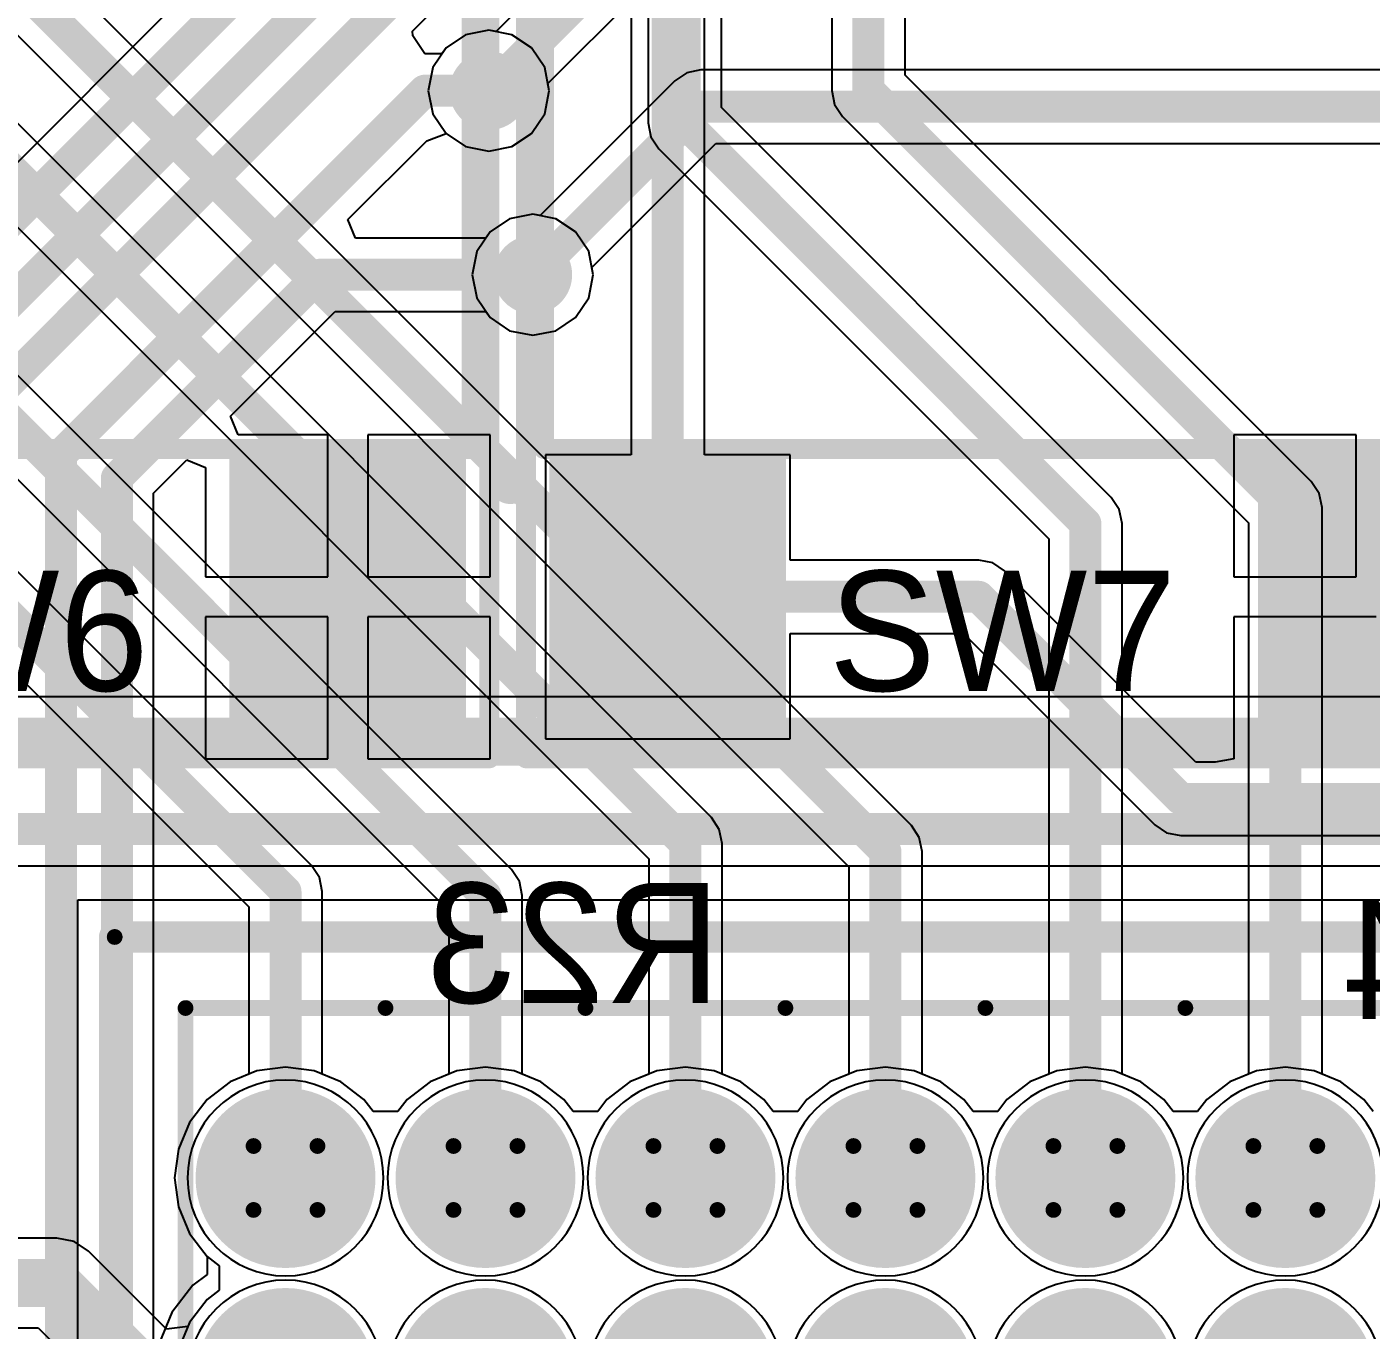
# Model space of a CAD drawing. Header units: millimetres. Extents: x 3.6 to 6.79, y 1.07 to 2.73.
# Drawn here: x 5.0595 to 5.3956, y 2.1702 to 2.4959 of the extents above; entities that cross this region are included whole.
import ezdxf

# ---------------------------------------------------------------- set-up
doc = ezdxf.new("R2010")
doc.units = ezdxf.units.MM
doc.header["$MEASUREMENT"] = 0
for name, color, linetype in [('BottomLayer', 5, 'Continuous'), ('BottomOverlay', 54, 'Continuous'), ('BottomSolder', 6, 'Continuous'), ('Mechanical13', 56, 'Continuous'), ('Mechanical15', 56, 'Continuous'), ('MidLayer1', 16, 'Continuous'), ('MidLayer2', 76, 'Continuous'), ('MultiLayer', 9, 'Continuous'), ('PadHoleLayer', 156, 'Continuous'), ('TopLayer', 1, 'Continuous'), ('TopOverlay', 2, 'Continuous'), ('TopPaste', 8, 'Continuous'), ('TopSolder', 216, 'Continuous'), ('ViaHoleLayer', 16, 'Continuous')]:
    doc.layers.add(name, color=color, linetype=linetype)

# ---------------------------------------------------------------- blocks, each defined once
blk = doc.blocks.new('SW2_SMD_27')
at = {"layer": 'Mechanical15', "const_width": 0.005}
for points in [[(-0.19685, 0.12402), (-0.19685, -0.12402)], [(-0.19685, 0.12402), (0.19685, 0.12402)]]:
    blk.add_lwpolyline(points, dxfattribs=at)
at = {"layer": 'Mechanical15', "const_width": 0.0025}
blk.add_lwpolyline([(-0.1981, 0.12402, 1), (-0.1956, 0.12402, 1)], format="xyb", close=True, dxfattribs=at)
blk.add_lwpolyline([(-0.1981, 0.12402, 1), (-0.1956, 0.12402, 1)], format="xyb", close=True, dxfattribs=at)
at = {"layer": 'TopLayer'}
for points in [[(-0.18701, 0.06299), (-0.12598, 0.06299), (-0.18701, 0.11417), (-0.12598, 0.11417)], [(-0.18701, -0.11417), (-0.12598, -0.11417), (-0.18701, -0.06299), (-0.12598, -0.06299)]]:
    blk.add_solid(points, dxfattribs=at)
at = {"layer": 'TopOverlay'}
for points, const_width in [([(-0.12653, 0.12795, 1), (-0.12937, 0.12795, 1)], 0.00787), ([(-0.13134, 0.12795, 1), (-0.1274, 0.12795, 1)], 0.00394), ([(-0.1285, 0.12795, 1), (-0.12456, 0.12795, 1)], 0.00394), ([(-0.1208, 0.11955, 1), (-0.1183, 0.11955, 1)], 0.0025), ([(-0.1208, 0.11955, 1), (-0.1183, 0.11955, 1)], 0.0025)]:
    blk.add_lwpolyline(points, format="xyb", close=True, dxfattribs=dict(at, const_width=const_width))
at = {"layer": 'TopOverlay', "const_width": 0.005}
for points in [[(-0.11955, 0.11955), (0.11955, 0.11955)], [(-0.11955, 0.11955), (-0.11955, -0.11955)]]:
    blk.add_lwpolyline(points, dxfattribs=at)
at = {"layer": 'TopPaste'}
for points in [[(-0.18701, 0.06299), (-0.12598, 0.06299), (-0.18701, 0.11417), (-0.12598, 0.11417)], [(-0.18701, -0.11417), (-0.12598, -0.11417), (-0.18701, -0.06299), (-0.12598, -0.06299)]]:
    blk.add_solid(points, dxfattribs=at)
at = {"layer": 'TopSolder'}
for points in [[(-0.19101, 0.05899), (-0.12198, 0.05899), (-0.19101, 0.11817), (-0.12198, 0.11817)], [(-0.19101, -0.11817), (-0.12198, -0.11817), (-0.19101, -0.05899), (-0.12198, -0.05899)]]:
    blk.add_solid(points, dxfattribs=at)
blk = doc.blocks.new('SW2_SMD_28')
at = {"layer": 'Mechanical15', "const_width": 0.005}
for points in [[(-0.19685, 0.12402), (-0.19685, -0.12402)], [(-0.19685, -0.12402), (0.19685, -0.12402)]]:
    blk.add_lwpolyline(points, dxfattribs=at)
at = {"layer": 'Mechanical15', "const_width": 0.0025}
blk.add_lwpolyline([(-0.1981, -0.12402, 1), (-0.1956, -0.12402, 1)], format="xyb", close=True, dxfattribs=at)
blk.add_lwpolyline([(-0.1981, -0.12402, 1), (-0.1956, -0.12402, 1)], format="xyb", close=True, dxfattribs=at)
at = {"layer": 'TopLayer'}
blk.add_solid([(-0.18701, -0.11417), (-0.12598, -0.11417), (-0.18701, -0.06299), (-0.12598, -0.06299)], dxfattribs=at)
at = {"layer": 'TopOverlay', "const_width": 0.005}
for points in [[(-0.11955, 0.11955), (-0.11955, -0.11955)], [(-0.11955, -0.11955), (0.11955, -0.11955)]]:
    blk.add_lwpolyline(points, dxfattribs=at)
at = {"layer": 'TopOverlay', "const_width": 0.0025}
blk.add_lwpolyline([(-0.1208, -0.11955, 1), (-0.1183, -0.11955, 1)], format="xyb", close=True, dxfattribs=at)
blk.add_lwpolyline([(-0.1208, -0.11955, 1), (-0.1183, -0.11955, 1)], format="xyb", close=True, dxfattribs=at)
at = {"layer": 'TopPaste'}
blk.add_solid([(-0.18701, -0.11417), (-0.12598, -0.11417), (-0.18701, -0.06299), (-0.12598, -0.06299)], dxfattribs=at)
at = {"layer": 'TopSolder'}
blk.add_solid([(-0.19101, -0.11817), (-0.12198, -0.11817), (-0.19101, -0.05899), (-0.12198, -0.05899)], dxfattribs=at)
blk = doc.blocks.new('SAMTEC_FTS_108_04_X_D_159')
at = {"layer": 'BottomLayer', "const_width": 0.0225}
for points in [[(-0.18625, 0.025, 1), (-0.16375, 0.025, 1)], [(-0.13625, 0.025, 1), (-0.11375, 0.025, 1)], [(-0.08625, 0.025, 1), (-0.06375, 0.025, 1)], [(-0.03625, 0.025, 1), (-0.01375, 0.025, 1)], [(0.01375, 0.025, 1), (0.03625, 0.025, 1)], [(0.06375, 0.025, 1), (0.08625, 0.025, 1)], [(-0.18625, -0.025, 1), (-0.16375, -0.025, 1)], [(-0.13625, -0.025, 1), (-0.11375, -0.025, 1)], [(-0.08625, -0.025, 1), (-0.06375, -0.025, 1)], [(-0.03625, -0.025, 1), (-0.01375, -0.025, 1)], [(0.01375, -0.025, 1), (0.03625, -0.025, 1)], [(0.06375, -0.025, 1), (0.08625, -0.025, 1)]]:
    blk.add_lwpolyline(points, format="xyb", close=True, dxfattribs=at)
at = {"layer": 'BottomSolder'}
for points in [[(-0.15051, 0.025, 1), (-0.19949, 0.025, 1)], [(-0.10051, 0.025, 1), (-0.14949, 0.025, 1)], [(-0.05051, 0.025, 1), (-0.09949, 0.025, 1)], [(-0.00051, 0.025, 1), (-0.04949, 0.025, 1)], [(0.04949, 0.025, 1), (0.00051, 0.025, 1)], [(0.09949, 0.025, 1), (0.05051, 0.025, 1)], [(-0.19949, 0.025, 1), (-0.19949, 0.025, 1)], [(-0.15051, 0.025, 1), (-0.15051, 0.025, 1)], [(-0.14949, 0.025, 1), (-0.14949, 0.025, 1)], [(-0.10051, 0.025, 1), (-0.10051, 0.025, 1)], [(-0.09949, 0.025, 1), (-0.09949, 0.025, 1)], [(-0.05051, 0.025, 1), (-0.05051, 0.025, 1)], [(-0.04949, 0.025, 1), (-0.04949, 0.025, 1)], [(-0.00051, 0.025, 1), (-0.00051, 0.025, 1)], [(0.00051, 0.025, 1), (0.00051, 0.025, 1)], [(0.04949, 0.025, 1), (0.04949, 0.025, 1)], [(0.05051, 0.025, 1), (0.05051, 0.025, 1)], [(-0.15051, -0.025, 1), (-0.19949, -0.025, 1)], [(-0.10051, -0.025, 1), (-0.14949, -0.025, 1)], [(-0.05051, -0.025, 1), (-0.09949, -0.025, 1)], [(-0.00051, -0.025, 1), (-0.04949, -0.025, 1)], [(0.04949, -0.025, 1), (0.00051, -0.025, 1)], [(0.09949, -0.025, 1), (0.05051, -0.025, 1)]]:
    blk.add_lwpolyline(points, format="xyb", close=True, dxfattribs=at)
at = {"layer": 'BottomSolder', "const_width": 0.0225}
for points in [[(-0.18625, 0.025, 1), (-0.16375, 0.025, 1)], [(-0.13625, 0.025, 1), (-0.11375, 0.025, 1)], [(-0.08625, 0.025, 1), (-0.06375, 0.025, 1)], [(-0.03625, 0.025, 1), (-0.01375, 0.025, 1)], [(0.01375, 0.025, 1), (0.03625, 0.025, 1)], [(0.06375, 0.025, 1), (0.08625, 0.025, 1)], [(-0.18625, -0.025, 1), (-0.16375, -0.025, 1)], [(-0.13625, -0.025, 1), (-0.11375, -0.025, 1)], [(-0.08625, -0.025, 1), (-0.06375, -0.025, 1)], [(-0.03625, -0.025, 1), (-0.01375, -0.025, 1)], [(0.01375, -0.025, 1), (0.03625, -0.025, 1)], [(0.06375, -0.025, 1), (0.08625, -0.025, 1)]]:
    blk.add_lwpolyline(points, format="xyb", close=True, dxfattribs=at)
at = {"layer": 'Mechanical13', "const_width": 0.00394}
for points in [[(-0.21772, -0.08524), (-0.21772, 0.08524)], [(-0.21772, 0.08524), (0.21772, 0.08524)], [(-0.2, -0.06748), (-0.2, 0.06748)], [(-0.2, 0.06748), (-0.15, 0.06748)], [(-0.15, 0.06748), (-0.1, 0.06748)], [(-0.1, 0.06748), (-0.05, 0.06748)], [(-0.05, 0.06748), (0, 0.06748)], [(0, 0.06748), (0.05, 0.06748)], [(0.05, 0.06748), (0.1, 0.06748)], [(-0.18299, 0.03299), (-0.16701, 0.03299)], [(-0.18299, 0.01701), (-0.18299, 0.03299)], [(-0.16701, 0.01701), (-0.16701, 0.03299)], [(-0.13299, 0.01701), (-0.13299, 0.03299)], [(-0.13299, 0.03299), (-0.11701, 0.03299)], [(-0.11701, 0.01701), (-0.11701, 0.03299)], [(-0.08299, 0.01701), (-0.08299, 0.03299)], [(-0.08299, 0.03299), (-0.06701, 0.03299)], [(-0.06701, 0.01701), (-0.06701, 0.03299)], [(-0.03299, 0.01701), (-0.03299, 0.03299)], [(-0.03299, 0.03299), (-0.01701, 0.03299)], [(-0.01701, 0.01701), (-0.01701, 0.03299)], [(0.01701, 0.01701), (0.01701, 0.03299)], [(0.01701, 0.03299), (0.03299, 0.03299)], [(0.03299, 0.01701), (0.03299, 0.03299)], [(0.06701, 0.01701), (0.06701, 0.03299)], [(0.06701, 0.03299), (0.08299, 0.03299)], [(0.08299, 0.01701), (0.08299, 0.03299)], [(-0.18299, 0.01701), (-0.16701, 0.01701)], [(-0.13299, 0.01701), (-0.11701, 0.01701)], [(-0.08299, 0.01701), (-0.06701, 0.01701)], [(-0.03299, 0.01701), (-0.01701, 0.01701)], [(0.01701, 0.01701), (0.03299, 0.01701)], [(0.06701, 0.01701), (0.08299, 0.01701)]]:
    blk.add_lwpolyline(points, dxfattribs=at)
at = {"layer": 'Mechanical13', "const_width": 0.00197}
for points in [[(-0.2187, 0.08524, 1), (-0.21673, 0.08524, 1)], [(-0.2187, 0.08524, 1), (-0.21673, 0.08524, 1)], [(-0.20098, 0.06748, 1), (-0.19902, 0.06748, 1)], [(-0.20098, 0.06748, 1), (-0.19902, 0.06748, 1)], [(-0.15098, 0.06748, 1), (-0.14902, 0.06748, 1)], [(-0.15098, 0.06748, 1), (-0.14902, 0.06748, 1)], [(-0.10098, 0.06748, 1), (-0.09902, 0.06748, 1)], [(-0.10098, 0.06748, 1), (-0.09902, 0.06748, 1)], [(-0.05098, 0.06748, 1), (-0.04902, 0.06748, 1)], [(-0.05098, 0.06748, 1), (-0.04902, 0.06748, 1)], [(-0.00098, 0.06748, 1), (0.00098, 0.06748, 1)], [(-0.00098, 0.06748, 1), (0.00098, 0.06748, 1)], [(0.04902, 0.06748, 1), (0.05098, 0.06748, 1)], [(0.04902, 0.06748, 1), (0.05098, 0.06748, 1)], [(-0.18398, 0.03299, 1), (-0.18201, 0.03299, 1)], [(-0.18398, 0.03299, 1), (-0.18201, 0.03299, 1)], [(-0.16799, 0.03299, 1), (-0.16602, 0.03299, 1)], [(-0.16799, 0.03299, 1), (-0.16602, 0.03299, 1)], [(-0.13398, 0.03299, 1), (-0.13201, 0.03299, 1)], [(-0.13398, 0.03299, 1), (-0.13201, 0.03299, 1)], [(-0.11799, 0.03299, 1), (-0.11602, 0.03299, 1)], [(-0.11799, 0.03299, 1), (-0.11602, 0.03299, 1)], [(-0.08398, 0.03299, 1), (-0.08201, 0.03299, 1)], [(-0.08398, 0.03299, 1), (-0.08201, 0.03299, 1)], [(-0.06799, 0.03299, 1), (-0.06602, 0.03299, 1)], [(-0.06799, 0.03299, 1), (-0.06602, 0.03299, 1)], [(-0.03398, 0.03299, 1), (-0.03201, 0.03299, 1)], [(-0.03398, 0.03299, 1), (-0.03201, 0.03299, 1)], [(-0.01799, 0.03299, 1), (-0.01602, 0.03299, 1)], [(-0.01799, 0.03299, 1), (-0.01602, 0.03299, 1)], [(0.01602, 0.03299, 1), (0.01799, 0.03299, 1)], [(0.01602, 0.03299, 1), (0.01799, 0.03299, 1)], [(0.03201, 0.03299, 1), (0.03398, 0.03299, 1)], [(0.03201, 0.03299, 1), (0.03398, 0.03299, 1)], [(0.06602, 0.03299, 1), (0.06799, 0.03299, 1)], [(0.06602, 0.03299, 1), (0.06799, 0.03299, 1)], [(0.08201, 0.03299, 1), (0.08398, 0.03299, 1)], [(0.08201, 0.03299, 1), (0.08398, 0.03299, 1)], [(-0.18398, 0.01701, 1), (-0.18201, 0.01701, 1)], [(-0.18398, 0.01701, 1), (-0.18201, 0.01701, 1)], [(-0.16799, 0.01701, 1), (-0.16602, 0.01701, 1)], [(-0.16799, 0.01701, 1), (-0.16602, 0.01701, 1)], [(-0.13398, 0.01701, 1), (-0.13201, 0.01701, 1)], [(-0.13398, 0.01701, 1), (-0.13201, 0.01701, 1)], [(-0.11799, 0.01701, 1), (-0.11602, 0.01701, 1)], [(-0.11799, 0.01701, 1), (-0.11602, 0.01701, 1)], [(-0.08398, 0.01701, 1), (-0.08201, 0.01701, 1)], [(-0.08398, 0.01701, 1), (-0.08201, 0.01701, 1)], [(-0.06799, 0.01701, 1), (-0.06602, 0.01701, 1)], [(-0.06799, 0.01701, 1), (-0.06602, 0.01701, 1)], [(-0.03398, 0.01701, 1), (-0.03201, 0.01701, 1)], [(-0.03398, 0.01701, 1), (-0.03201, 0.01701, 1)], [(-0.01799, 0.01701, 1), (-0.01602, 0.01701, 1)], [(-0.01799, 0.01701, 1), (-0.01602, 0.01701, 1)], [(0.01602, 0.01701, 1), (0.01799, 0.01701, 1)], [(0.01602, 0.01701, 1), (0.01799, 0.01701, 1)], [(0.03201, 0.01701, 1), (0.03398, 0.01701, 1)], [(0.03201, 0.01701, 1), (0.03398, 0.01701, 1)], [(0.06602, 0.01701, 1), (0.06799, 0.01701, 1)], [(0.06602, 0.01701, 1), (0.06799, 0.01701, 1)], [(0.08201, 0.01701, 1), (0.08398, 0.01701, 1)], [(0.08201, 0.01701, 1), (0.08398, 0.01701, 1)]]:
    blk.add_lwpolyline(points, format="xyb", close=True, dxfattribs=at)
at = {"layer": 'Mechanical15'}
for p, q in [((-0.22697, -0.09449), (-0.22697, 0.09449)), ((-0.22697, 0.09449), (0.22697, 0.09449))]:
    blk.add_line(p, q, dxfattribs=at)
at = {"layer": 'MidLayer1', "const_width": 0.0225}
for points in [[(-0.18625, 0.025, 1), (-0.16375, 0.025, 1)], [(-0.13625, 0.025, 1), (-0.11375, 0.025, 1)], [(-0.08625, 0.025, 1), (-0.06375, 0.025, 1)], [(-0.03625, 0.025, 1), (-0.01375, 0.025, 1)], [(0.01375, 0.025, 1), (0.03625, 0.025, 1)], [(0.06375, 0.025, 1), (0.08625, 0.025, 1)], [(-0.18625, -0.025, 1), (-0.16375, -0.025, 1)], [(-0.13625, -0.025, 1), (-0.11375, -0.025, 1)], [(-0.08625, -0.025, 1), (-0.06375, -0.025, 1)], [(-0.03625, -0.025, 1), (-0.01375, -0.025, 1)], [(0.01375, -0.025, 1), (0.03625, -0.025, 1)], [(0.06375, -0.025, 1), (0.08625, -0.025, 1)]]:
    blk.add_lwpolyline(points, format="xyb", close=True, dxfattribs=at)
at = {"layer": 'MidLayer2', "const_width": 0.0225}
for points in [[(-0.18625, 0.025, 1), (-0.16375, 0.025, 1)], [(-0.13625, 0.025, 1), (-0.11375, 0.025, 1)], [(-0.08625, 0.025, 1), (-0.06375, 0.025, 1)], [(-0.03625, 0.025, 1), (-0.01375, 0.025, 1)], [(0.01375, 0.025, 1), (0.03625, 0.025, 1)], [(0.06375, 0.025, 1), (0.08625, 0.025, 1)], [(-0.18625, -0.025, 1), (-0.16375, -0.025, 1)], [(-0.13625, -0.025, 1), (-0.11375, -0.025, 1)], [(-0.08625, -0.025, 1), (-0.06375, -0.025, 1)], [(-0.03625, -0.025, 1), (-0.01375, -0.025, 1)], [(0.01375, -0.025, 1), (0.03625, -0.025, 1)], [(0.06375, -0.025, 1), (0.08625, -0.025, 1)]]:
    blk.add_lwpolyline(points, format="xyb", close=True, dxfattribs=at)
at = {"layer": 'MultiLayer', "const_width": 0.0225}
for points in [[(-0.18625, 0.025, 1), (-0.16375, 0.025, 1)], [(-0.13625, 0.025, 1), (-0.11375, 0.025, 1)], [(-0.08625, 0.025, 1), (-0.06375, 0.025, 1)], [(-0.03625, 0.025, 1), (-0.01375, 0.025, 1)], [(0.01375, 0.025, 1), (0.03625, 0.025, 1)], [(0.06375, 0.025, 1), (0.08625, 0.025, 1)], [(-0.18625, -0.025, 1), (-0.16375, -0.025, 1)], [(-0.13625, -0.025, 1), (-0.11375, -0.025, 1)], [(-0.08625, -0.025, 1), (-0.06375, -0.025, 1)], [(-0.03625, -0.025, 1), (-0.01375, -0.025, 1)], [(0.01375, -0.025, 1), (0.03625, -0.025, 1)], [(0.06375, -0.025, 1), (0.08625, -0.025, 1)]]:
    blk.add_lwpolyline(points, format="xyb", close=True, dxfattribs=at)
at = {"layer": 'PadHoleLayer', "const_width": 0.01398}
for points in [[(-0.18199, 0.025, 1), (-0.16801, 0.025, 1)], [(-0.13199, 0.025, 1), (-0.11801, 0.025, 1)], [(-0.08199, 0.025, 1), (-0.06801, 0.025, 1)], [(-0.03199, 0.025, 1), (-0.01801, 0.025, 1)], [(0.01801, 0.025, 1), (0.03199, 0.025, 1)], [(0.06801, 0.025, 1), (0.08199, 0.025, 1)], [(-0.18199, -0.025, 1), (-0.16801, -0.025, 1)], [(-0.13199, -0.025, 1), (-0.11801, -0.025, 1)], [(-0.08199, -0.025, 1), (-0.06801, -0.025, 1)], [(-0.03199, -0.025, 1), (-0.01801, -0.025, 1)], [(0.01801, -0.025, 1), (0.03199, -0.025, 1)], [(0.06801, -0.025, 1), (0.08199, -0.025, 1)]]:
    blk.add_lwpolyline(points, format="xyb", close=True, dxfattribs=at)
at = {"layer": 'TopLayer', "const_width": 0.0225}
for points in [[(-0.18625, 0.025, 1), (-0.16375, 0.025, 1)], [(-0.13625, 0.025, 1), (-0.11375, 0.025, 1)], [(-0.08625, 0.025, 1), (-0.06375, 0.025, 1)], [(-0.03625, 0.025, 1), (-0.01375, 0.025, 1)], [(0.01375, 0.025, 1), (0.03625, 0.025, 1)], [(0.06375, 0.025, 1), (0.08625, 0.025, 1)], [(-0.18625, -0.025, 1), (-0.16375, -0.025, 1)], [(-0.13625, -0.025, 1), (-0.11375, -0.025, 1)], [(-0.08625, -0.025, 1), (-0.06375, -0.025, 1)], [(-0.03625, -0.025, 1), (-0.01375, -0.025, 1)], [(0.01375, -0.025, 1), (0.03625, -0.025, 1)], [(0.06375, -0.025, 1), (0.08625, -0.025, 1)]]:
    blk.add_lwpolyline(points, format="xyb", close=True, dxfattribs=at)
at = {"layer": 'TopOverlay', "const_width": 0.00787}
for points in [[(-0.21772, -0.08524), (-0.21772, 0.08524)], [(-0.21772, 0.08524), (0.21772, 0.08524)]]:
    blk.add_lwpolyline(points, dxfattribs=at)
at = {"layer": 'TopOverlay', "const_width": 0.00394}
blk.add_lwpolyline([(-0.21968, 0.08524, 1), (-0.21575, 0.08524, 1)], format="xyb", close=True, dxfattribs=at)
blk.add_lwpolyline([(-0.21968, 0.08524, 1), (-0.21575, 0.08524, 1)], format="xyb", close=True, dxfattribs=at)
at = {"layer": 'TopSolder'}
for points in [[(-0.15051, 0.025, 1), (-0.19949, 0.025, 1)], [(-0.10051, 0.025, 1), (-0.14949, 0.025, 1)], [(-0.05051, 0.025, 1), (-0.09949, 0.025, 1)], [(-0.00051, 0.025, 1), (-0.04949, 0.025, 1)], [(0.04949, 0.025, 1), (0.00051, 0.025, 1)], [(0.09949, 0.025, 1), (0.05051, 0.025, 1)], [(-0.19949, 0.025, 1), (-0.19949, 0.025, 1)], [(-0.15051, 0.025, 1), (-0.15051, 0.025, 1)], [(-0.14949, 0.025, 1), (-0.14949, 0.025, 1)], [(-0.10051, 0.025, 1), (-0.10051, 0.025, 1)], [(-0.09949, 0.025, 1), (-0.09949, 0.025, 1)], [(-0.05051, 0.025, 1), (-0.05051, 0.025, 1)], [(-0.04949, 0.025, 1), (-0.04949, 0.025, 1)], [(-0.00051, 0.025, 1), (-0.00051, 0.025, 1)], [(0.00051, 0.025, 1), (0.00051, 0.025, 1)], [(0.04949, 0.025, 1), (0.04949, 0.025, 1)], [(0.05051, 0.025, 1), (0.05051, 0.025, 1)], [(-0.15051, -0.025, 1), (-0.19949, -0.025, 1)], [(-0.10051, -0.025, 1), (-0.14949, -0.025, 1)], [(-0.05051, -0.025, 1), (-0.09949, -0.025, 1)], [(-0.00051, -0.025, 1), (-0.04949, -0.025, 1)], [(0.04949, -0.025, 1), (0.00051, -0.025, 1)], [(0.09949, -0.025, 1), (0.05051, -0.025, 1)]]:
    blk.add_lwpolyline(points, format="xyb", close=True, dxfattribs=at)
at = {"layer": 'TopSolder', "const_width": 0.0225}
for points in [[(-0.18625, 0.025, 1), (-0.16375, 0.025, 1)], [(-0.13625, 0.025, 1), (-0.11375, 0.025, 1)], [(-0.08625, 0.025, 1), (-0.06375, 0.025, 1)], [(-0.03625, 0.025, 1), (-0.01375, 0.025, 1)], [(0.01375, 0.025, 1), (0.03625, 0.025, 1)], [(0.06375, 0.025, 1), (0.08625, 0.025, 1)], [(-0.18625, -0.025, 1), (-0.16375, -0.025, 1)], [(-0.13625, -0.025, 1), (-0.11375, -0.025, 1)], [(-0.08625, -0.025, 1), (-0.06375, -0.025, 1)], [(-0.03625, -0.025, 1), (-0.01375, -0.025, 1)], [(0.01375, -0.025, 1), (0.03625, -0.025, 1)], [(0.06375, -0.025, 1), (0.08625, -0.025, 1)]]:
    blk.add_lwpolyline(points, format="xyb", close=True, dxfattribs=at)

msp = doc.modelspace()

# ---------------------------------------------------------------- linework, layer by layer
at = {"layer": 'BottomLayer'}
for p, q in [((5.21482, 2.584), (5.21482, 2.472)), ((5.23318, 2.4758), (5.23318, 2.5802)), ((5.04051, 2.51051), (5.26499, 2.28603)), ((5.23065, 2.29832), (5.02823, 2.50074)), ((5.26074, 2.50395), (5.26074, 2.48008)), ((5.2791, 2.48388), (5.2791, 2.50395)), ((5.28065, 2.29632), (5.07765, 2.49933)), ((5.00626, 2.49676), (5.21499, 2.28803)), ((5.16921, 2.49398), (5.1643, 2.4907)), ((5.175, 2.49513), (5.16921, 2.49398)), ((5.18079, 2.49398), (5.175, 2.49513)), ((5.1857, 2.4907), (5.18079, 2.49398)), ((5.1643, 2.4907), (5.16102, 2.48579)), ((5.18898, 2.48579), (5.1857, 2.4907)), ((5.16102, 2.48579), (5.15987, 2.48)), ((5.19013, 2.48), (5.18898, 2.48579)), ((5.38065, 2.38232), (5.2791, 2.48388)), ((5.15987, 2.48), (5.16102, 2.47421)), ((5.18898, 2.47421), (5.19013, 2.48)), ((5.26074, 2.48008), (5.26144, 2.47657)), ((5.16102, 2.47421), (5.1643, 2.4693)), ((5.1857, 2.4693), (5.18898, 2.47421)), ((5.33065, 2.37832), (5.23318, 2.4758)), ((5.26144, 2.47657), (5.26343, 2.47359)), ((5.21482, 2.472), (5.21552, 2.46849)), ((5.26343, 2.47359), (5.36499, 2.37203)), ((5.1643, 2.4693), (5.16921, 2.46602)), ((5.18079, 2.46602), (5.1857, 2.4693)), ((5.21552, 2.46849), (5.21751, 2.46551)), ((5.18065, 2.28532), (5.00149, 2.46449)), ((5.16921, 2.46602), (5.175, 2.46487)), ((5.175, 2.46487), (5.18079, 2.46602)), ((5.21751, 2.46551), (5.31499, 2.36803)), ((4.9912, 2.44882), (5.16499, 2.27503)), ((5.18021, 2.44798), (5.1753, 2.4447)), ((5.186, 2.44913), (5.18021, 2.44798)), ((5.19179, 2.44798), (5.186, 2.44913)), ((5.1967, 2.4447), (5.19179, 2.44798)), ((5.1753, 2.4447), (5.17202, 2.43979)), ((5.19998, 2.43979), (5.1967, 2.4447)), ((5.17202, 2.43979), (5.17087, 2.434)), ((5.20113, 2.434), (5.19998, 2.43979)), ((5.17087, 2.434), (5.17202, 2.42821)), ((5.19998, 2.42821), (5.20113, 2.434)), ((5.13065, 2.28632), (4.98549, 2.43149)), ((5.17202, 2.42821), (5.1753, 2.4233)), ((5.1967, 2.4233), (5.19998, 2.42821)), ((5.1753, 2.4233), (5.18021, 2.42002)), ((5.18021, 2.42002), (5.186, 2.41887)), ((5.186, 2.41887), (5.19179, 2.42002)), ((5.19179, 2.42002), (5.1967, 2.4233)), ((4.9752, 2.41582), (5.11499, 2.27603)), ((5.38264, 2.37935), (5.38065, 2.38232)), ((5.33264, 2.37535), (5.33065, 2.37832)), ((5.38334, 2.37583), (5.38264, 2.37935)), ((5.33334, 2.37183), (5.33264, 2.37535)), ((5.38334, 2.2342), (5.38334, 2.37583)), ((5.33334, 2.2342), (5.33334, 2.37183)), ((5.36499, 2.37203), (5.36499, 2.2342)), ((5.31499, 2.36803), (5.31499, 2.2342)), ((5.23264, 2.29535), (5.23065, 2.29832)), ((5.28264, 2.29335), (5.28065, 2.29632)), ((5.23334, 2.29183), (5.23264, 2.29535)), ((5.28334, 2.28983), (5.28264, 2.29335)), ((5.23334, 2.2342), (5.23334, 2.29183)), ((5.28334, 2.2342), (5.28334, 2.28983)), ((5.13264, 2.28335), (5.13065, 2.28632)), ((5.21499, 2.28803), (5.21499, 2.2342)), ((5.26499, 2.28603), (5.26499, 2.2342)), ((5.13334, 2.27983), (5.13264, 2.28335)), ((5.18264, 2.28235), (5.18065, 2.28532)), ((5.18334, 2.27883), (5.18264, 2.28235)), ((5.13334, 2.2342), (5.13334, 2.27983)), ((5.11499, 2.27603), (5.11499, 2.2342)), ((5.18334, 2.2342), (5.18334, 2.27883)), ((5.16499, 2.27503), (5.16499, 2.2342)), ((5.1103, 2.23226), (5.10455, 2.22785)), ((5.11499, 2.2342), (5.1103, 2.23226)), ((5.13803, 2.23226), (5.13334, 2.2342)), ((5.14378, 2.22785), (5.13803, 2.23226)), ((5.1603, 2.23226), (5.15455, 2.22785)), ((5.16499, 2.2342), (5.1603, 2.23226)), ((5.18803, 2.23226), (5.18334, 2.2342)), ((5.19378, 2.22785), (5.18803, 2.23226)), ((5.2103, 2.23226), (5.20455, 2.22785)), ((5.21499, 2.2342), (5.2103, 2.23226)), ((5.23803, 2.23226), (5.23334, 2.2342)), ((5.24378, 2.22785), (5.23803, 2.23226)), ((5.2603, 2.23226), (5.25455, 2.22785)), ((5.26499, 2.2342), (5.2603, 2.23226)), ((5.28803, 2.23226), (5.28334, 2.2342)), ((5.29378, 2.22785), (5.28803, 2.23226)), ((5.3103, 2.23226), (5.30455, 2.22785)), ((5.31499, 2.2342), (5.3103, 2.23226)), ((5.33803, 2.23226), (5.33334, 2.2342)), ((5.34378, 2.22785), (5.33803, 2.23226)), ((5.3603, 2.23226), (5.35455, 2.22785)), ((5.36499, 2.2342), (5.3603, 2.23226)), ((5.38803, 2.23226), (5.38334, 2.2342)), ((5.39378, 2.22785), (5.38803, 2.23226)), ((5.10455, 2.22785), (5.10014, 2.2221)), ((5.14609, 2.22483), (5.14378, 2.22785)), ((5.15455, 2.22785), (5.15224, 2.22483)), ((5.19609, 2.22483), (5.19378, 2.22785)), ((5.20455, 2.22785), (5.20224, 2.22483)), ((5.24609, 2.22483), (5.24378, 2.22785)), ((5.25455, 2.22785), (5.25224, 2.22483)), ((5.29609, 2.22483), (5.29378, 2.22785)), ((5.30455, 2.22785), (5.30224, 2.22483)), ((5.34609, 2.22483), (5.34378, 2.22785)), ((5.35455, 2.22785), (5.35224, 2.22483)), ((5.39609, 2.22483), (5.39378, 2.22785)), ((5.10014, 2.2221), (5.09737, 2.21542)), ((5.15224, 2.22483), (5.14609, 2.22483)), ((5.20224, 2.22483), (5.19609, 2.22483)), ((5.25224, 2.22483), (5.24609, 2.22483)), ((5.30224, 2.22483), (5.29609, 2.22483)), ((5.35224, 2.22483), (5.34609, 2.22483)), ((5.09737, 2.21542), (5.09643, 2.20824)), ((5.09643, 2.20824), (5.09737, 2.20106)), ((5.09737, 2.20106), (5.10014, 2.19437)), ((5.067, 2.19322), (5.05081, 2.19322)), ((5.07129, 2.19236), (5.067, 2.19322)), ((5.067, 2.19322), (5.067, 2.19322)), ((5.07493, 2.18993), (5.07129, 2.19236)), ((5.10014, 2.19437), (5.10455, 2.18862)), ((5.09443, 2.17044), (5.07493, 2.18993)), ((5.10455, 2.18862), (5.10757, 2.18631)), ((5.10757, 2.18631), (5.10757, 2.18016)), ((5.10757, 2.18016), (5.10455, 2.17785)), ((5.10455, 2.17785), (5.10014, 2.1721)), ((5.10014, 2.1721), (5.09973, 2.1711)), ((5.05081, 2.17078), (5.06235, 2.17078)), ((5.06235, 2.17078), (5.08283, 2.15031)), ((5.09973, 2.1711), (5.09443, 2.17044))]:
    msp.add_line(p, q, dxfattribs=at)
for points, const_width in [([(5.224, 2.472), (5.224, 2.584)], 0.008), ([(5.26992, 2.48008), (5.26992, 2.52667)], 0.008), ([(5.047, 2.517), (5.27417, 2.28983)], 0.008), ([(5.01275, 2.50325), (5.22417, 2.29183)], 0.008), ([(5.26992, 2.48008), (5.37417, 2.37583)], 0.008), ([(5.224, 2.472), (5.32417, 2.37183)], 0.008), ([(4.995, 2.458), (5.17417, 2.27883)], 0.008), ([(4.979, 2.425), (5.12417, 2.27983)], 0.008), ([(5.37417, 2.20824), (5.37417, 2.37583)], 0.008), ([(5.32417, 2.20824), (5.32417, 2.37183)], 0.008), ([(5.22417, 2.20824), (5.22417, 2.29183)], 0.008), ([(5.27417, 2.20824), (5.27417, 2.28983)], 0.008), ([(5.12417, 2.20824), (5.12417, 2.27983)], 0.008), ([(5.17417, 2.20824), (5.17417, 2.27883)], 0.008), ([(5.034, 2.182), (5.067, 2.182)], 0.012), ([(5.067, 2.182), (5.09076, 2.15824)], 0.012)]:
    msp.add_lwpolyline(points, dxfattribs=dict(at, const_width=const_width))
for points, const_width in [([(5.17008, 2.48, 1), (5.17992, 2.48, 1)], 0.00984), ([(5.26792, 2.48008, 1), (5.27192, 2.48008, 1)], 0.004), ([(5.26792, 2.48008, 1), (5.27192, 2.48008, 1)], 0.004), ([(5.222, 2.472, 1), (5.226, 2.472, 1)], 0.004), ([(5.222, 2.472, 1), (5.226, 2.472, 1)], 0.004), ([(5.18108, 2.434, 1), (5.19092, 2.434, 1)], 0.00984), ([(5.37217, 2.37583, 1), (5.37617, 2.37583, 1)], 0.004), ([(5.37217, 2.37583, 1), (5.37617, 2.37583, 1)], 0.004), ([(5.32217, 2.37183, 1), (5.32617, 2.37183, 1)], 0.004), ([(5.32217, 2.37183, 1), (5.32617, 2.37183, 1)], 0.004), ([(5.22217, 2.29183, 1), (5.22617, 2.29183, 1)], 0.004), ([(5.22217, 2.29183, 1), (5.22617, 2.29183, 1)], 0.004), ([(5.27217, 2.28983, 1), (5.27617, 2.28983, 1)], 0.004), ([(5.27217, 2.28983, 1), (5.27617, 2.28983, 1)], 0.004), ([(5.12217, 2.27983, 1), (5.12617, 2.27983, 1)], 0.004), ([(5.12217, 2.27983, 1), (5.12617, 2.27983, 1)], 0.004), ([(5.17217, 2.27883, 1), (5.17617, 2.27883, 1)], 0.004), ([(5.17217, 2.27883, 1), (5.17617, 2.27883, 1)], 0.004), ([(5.12217, 2.20824, 1), (5.12617, 2.20824, 1)], 0.004), ([(5.17217, 2.20824, 1), (5.17617, 2.20824, 1)], 0.004), ([(5.22217, 2.20824, 1), (5.22617, 2.20824, 1)], 0.004), ([(5.27217, 2.20824, 1), (5.27617, 2.20824, 1)], 0.004), ([(5.32217, 2.20824, 1), (5.32617, 2.20824, 1)], 0.004), ([(5.37217, 2.20824, 1), (5.37617, 2.20824, 1)], 0.004), ([(5.064, 2.182, 1), (5.07, 2.182, 1)], 0.006), ([(5.064, 2.182, 1), (5.07, 2.182, 1)], 0.006)]:
    msp.add_lwpolyline(points, format="xyb", close=True, dxfattribs=dict(at, const_width=const_width))
at = {"layer": 'MidLayer1'}
for p, q in [((5.21851, 2.53649), (5.1768, 2.49478)), ((5.18978, 2.4818), (5.2288, 2.52082)), ((5.16921, 2.49398), (5.1643, 2.4907)), ((5.175, 2.49513), (5.16921, 2.49398)), ((5.1768, 2.49478), (5.175, 2.49513)), ((5.1643, 2.4907), (5.16102, 2.48579)), ((5.16102, 2.48579), (5.15987, 2.48)), ((5.22449, 2.48448), (5.22151, 2.48249)), ((5.228, 2.48518), (5.22449, 2.48448)), ((5.4362, 2.48518), (5.228, 2.48518)), ((5.22151, 2.48249), (5.1878, 2.44878)), ((5.19013, 2.48), (5.18978, 2.4818)), ((5.15987, 2.48), (5.16102, 2.47421)), ((5.18898, 2.47421), (5.19013, 2.48)), ((5.16102, 2.47421), (5.1643, 2.4693)), ((5.1857, 2.4693), (5.18898, 2.47421)), ((5.1643, 2.4693), (5.16921, 2.46602)), ((5.18079, 2.46602), (5.1857, 2.4693)), ((5.16921, 2.46602), (5.175, 2.46487)), ((5.175, 2.46487), (5.18079, 2.46602)), ((5.20078, 2.4358), (5.2318, 2.46682)), ((5.2318, 2.46682), (5.44, 2.46682)), ((5.18021, 2.44798), (5.1753, 2.4447)), ((5.186, 2.44913), (5.18021, 2.44798)), ((5.1878, 2.44878), (5.186, 2.44913)), ((5.1753, 2.4447), (5.17202, 2.43979)), ((5.17202, 2.43979), (5.17087, 2.434)), ((5.17087, 2.434), (5.17202, 2.42821)), ((5.19998, 2.42821), (5.20113, 2.434)), ((5.20113, 2.434), (5.20078, 2.4358)), ((5.17202, 2.42821), (5.1753, 2.4233)), ((5.1967, 2.4233), (5.19998, 2.42821)), ((5.1753, 2.4233), (5.18021, 2.42002)), ((5.18021, 2.42002), (5.186, 2.41887)), ((5.186, 2.41887), (5.19179, 2.42002)), ((5.19179, 2.42002), (5.1967, 2.4233)), ((5.4732, 2.32849), (4.17227, 2.32849)), ((4.97429, 2.28625), (5.46077, 2.28625)), ((5.12417, 2.23597), (5.11699, 2.23503)), ((5.13134, 2.23503), (5.12417, 2.23597)), ((5.17417, 2.23597), (5.16699, 2.23503)), ((5.18134, 2.23503), (5.17417, 2.23597)), ((5.22417, 2.23597), (5.21699, 2.23503)), ((5.23134, 2.23503), (5.22417, 2.23597)), ((5.27417, 2.23597), (5.26699, 2.23503)), ((5.28134, 2.23503), (5.27417, 2.23597)), ((5.32417, 2.23597), (5.31699, 2.23503)), ((5.33134, 2.23503), (5.32417, 2.23597)), ((5.37417, 2.23597), (5.36699, 2.23503)), ((5.38134, 2.23503), (5.37417, 2.23597)), ((5.1103, 2.23226), (5.10455, 2.22785)), ((5.11699, 2.23503), (5.1103, 2.23226)), ((5.13803, 2.23226), (5.13134, 2.23503)), ((5.14378, 2.22785), (5.13803, 2.23226)), ((5.1603, 2.23226), (5.15455, 2.22785)), ((5.16699, 2.23503), (5.1603, 2.23226)), ((5.18803, 2.23226), (5.18134, 2.23503)), ((5.19378, 2.22785), (5.18803, 2.23226)), ((5.2103, 2.23226), (5.20455, 2.22785)), ((5.21699, 2.23503), (5.2103, 2.23226)), ((5.23803, 2.23226), (5.23134, 2.23503)), ((5.24378, 2.22785), (5.23803, 2.23226)), ((5.2603, 2.23226), (5.25455, 2.22785)), ((5.26699, 2.23503), (5.2603, 2.23226)), ((5.28803, 2.23226), (5.28134, 2.23503)), ((5.29378, 2.22785), (5.28803, 2.23226)), ((5.3103, 2.23226), (5.30455, 2.22785)), ((5.31699, 2.23503), (5.3103, 2.23226)), ((5.33803, 2.23226), (5.33134, 2.23503)), ((5.34378, 2.22785), (5.33803, 2.23226)), ((5.3603, 2.23226), (5.35455, 2.22785)), ((5.36699, 2.23503), (5.3603, 2.23226)), ((5.38803, 2.23226), (5.38134, 2.23503)), ((5.39378, 2.22785), (5.38803, 2.23226)), ((5.10455, 2.22785), (5.10014, 2.2221)), ((5.14609, 2.22483), (5.14378, 2.22785)), ((5.15455, 2.22785), (5.15224, 2.22483)), ((5.19609, 2.22483), (5.19378, 2.22785)), ((5.20455, 2.22785), (5.20224, 2.22483)), ((5.24609, 2.22483), (5.24378, 2.22785)), ((5.25455, 2.22785), (5.25224, 2.22483)), ((5.29609, 2.22483), (5.29378, 2.22785)), ((5.30455, 2.22785), (5.30224, 2.22483)), ((5.34609, 2.22483), (5.34378, 2.22785)), ((5.35455, 2.22785), (5.35224, 2.22483)), ((5.39609, 2.22483), (5.39378, 2.22785)), ((5.10014, 2.2221), (5.09737, 2.21542)), ((5.15224, 2.22483), (5.14609, 2.22483)), ((5.20224, 2.22483), (5.19609, 2.22483)), ((5.25224, 2.22483), (5.24609, 2.22483)), ((5.30224, 2.22483), (5.29609, 2.22483)), ((5.35224, 2.22483), (5.34609, 2.22483)), ((5.09737, 2.21542), (5.09643, 2.20824)), ((5.09643, 2.20824), (5.09737, 2.20106)), ((5.09737, 2.20106), (5.10014, 2.19437)), ((5.10014, 2.19437), (5.10455, 2.18862)), ((5.10455, 2.18862), (5.10455, 2.18415)), ((5.10099, 2.18142), (5.09578, 2.17463)), ((5.10455, 2.18415), (5.10099, 2.18142)), ((5.09578, 2.17463), (5.0925, 2.16672))]:
    msp.add_line(p, q, dxfattribs=at)
for points, const_width in [([(5.175, 2.48), (5.225, 2.53)], 0.008), ([(5.186, 2.434), (5.228, 2.476)], 0.008), ([(5.228, 2.476), (5.44, 2.476)], 0.008), ([(4.17227, 2.31727), (5.4732, 2.31727)], 0.012), ([(4.96257, 2.29543), (5.46457, 2.29543)], 0.008)]:
    msp.add_lwpolyline(points, dxfattribs=dict(at, const_width=const_width))
for points, const_width in [([(5.17008, 2.48, 1), (5.17992, 2.48, 1)], 0.00984), ([(5.173, 2.48, 1), (5.177, 2.48, 1)], 0.004), ([(5.226, 2.476, 1), (5.23, 2.476, 1)], 0.004), ([(5.226, 2.476, 1), (5.23, 2.476, 1)], 0.004), ([(5.18108, 2.434, 1), (5.19092, 2.434, 1)], 0.00984), ([(5.184, 2.434, 1), (5.188, 2.434, 1)], 0.004)]:
    msp.add_lwpolyline(points, format="xyb", close=True, dxfattribs=dict(at, const_width=const_width))
at = {"layer": 'MidLayer2'}
for p, q in [((5.16921, 2.49398), (5.1643, 2.4907)), ((5.175, 2.49513), (5.16921, 2.49398)), ((5.18079, 2.49398), (5.175, 2.49513)), ((5.1857, 2.4907), (5.18079, 2.49398)), ((5.1643, 2.4907), (5.16102, 2.48579)), ((5.18898, 2.48579), (5.1857, 2.4907)), ((5.16102, 2.48579), (5.15987, 2.48)), ((5.19013, 2.48), (5.18898, 2.48579)), ((5.15987, 2.48), (5.16102, 2.47421)), ((5.18898, 2.47421), (5.19013, 2.48)), ((5.16102, 2.47421), (5.1643, 2.4693)), ((5.1857, 2.4693), (5.18898, 2.47421)), ((5.1643, 2.4693), (5.16921, 2.46602)), ((5.18079, 2.46602), (5.1857, 2.4693)), ((5.16921, 2.46602), (5.175, 2.46487)), ((5.175, 2.46487), (5.18079, 2.46602)), ((5.18021, 2.44798), (5.1753, 2.4447)), ((5.186, 2.44913), (5.18021, 2.44798)), ((5.19179, 2.44798), (5.186, 2.44913)), ((5.1967, 2.4447), (5.19179, 2.44798)), ((5.1753, 2.4447), (5.17202, 2.43979)), ((5.19998, 2.43979), (5.1967, 2.4447)), ((5.17202, 2.43979), (5.17087, 2.434)), ((5.20113, 2.434), (5.19998, 2.43979)), ((5.17087, 2.434), (5.17202, 2.42821)), ((5.19998, 2.42821), (5.20113, 2.434)), ((5.17202, 2.42821), (5.1753, 2.4233)), ((5.1967, 2.4233), (5.19998, 2.42821)), ((5.1753, 2.4233), (5.18021, 2.42002)), ((5.18021, 2.42002), (5.186, 2.41887)), ((5.186, 2.41887), (5.19179, 2.42002)), ((5.19179, 2.42002), (5.1967, 2.4233)), ((5.12417, 2.23597), (5.11699, 2.23503)), ((5.13134, 2.23503), (5.12417, 2.23597)), ((5.17417, 2.23597), (5.16699, 2.23503)), ((5.18134, 2.23503), (5.17417, 2.23597)), ((5.22417, 2.23597), (5.21699, 2.23503)), ((5.23134, 2.23503), (5.22417, 2.23597)), ((5.27417, 2.23597), (5.26699, 2.23503)), ((5.28134, 2.23503), (5.27417, 2.23597)), ((5.32417, 2.23597), (5.31699, 2.23503)), ((5.33134, 2.23503), (5.32417, 2.23597)), ((5.37417, 2.23597), (5.36699, 2.23503)), ((5.38134, 2.23503), (5.37417, 2.23597)), ((5.1103, 2.23226), (5.10455, 2.22785)), ((5.11699, 2.23503), (5.1103, 2.23226)), ((5.13803, 2.23226), (5.13134, 2.23503)), ((5.14378, 2.22785), (5.13803, 2.23226)), ((5.1603, 2.23226), (5.15455, 2.22785)), ((5.16699, 2.23503), (5.1603, 2.23226)), ((5.18803, 2.23226), (5.18134, 2.23503)), ((5.19378, 2.22785), (5.18803, 2.23226)), ((5.2103, 2.23226), (5.20455, 2.22785)), ((5.21699, 2.23503), (5.2103, 2.23226)), ((5.23803, 2.23226), (5.23134, 2.23503)), ((5.24378, 2.22785), (5.23803, 2.23226)), ((5.2603, 2.23226), (5.25455, 2.22785)), ((5.26699, 2.23503), (5.2603, 2.23226)), ((5.28803, 2.23226), (5.28134, 2.23503)), ((5.29378, 2.22785), (5.28803, 2.23226)), ((5.3103, 2.23226), (5.30455, 2.22785)), ((5.31699, 2.23503), (5.3103, 2.23226)), ((5.33803, 2.23226), (5.33134, 2.23503)), ((5.34378, 2.22785), (5.33803, 2.23226)), ((5.3603, 2.23226), (5.35455, 2.22785)), ((5.36699, 2.23503), (5.3603, 2.23226)), ((5.38803, 2.23226), (5.38134, 2.23503)), ((5.39378, 2.22785), (5.38803, 2.23226)), ((5.10455, 2.22785), (5.10014, 2.2221)), ((5.14609, 2.22483), (5.14378, 2.22785)), ((5.15455, 2.22785), (5.15224, 2.22483)), ((5.19609, 2.22483), (5.19378, 2.22785)), ((5.20455, 2.22785), (5.20224, 2.22483)), ((5.24609, 2.22483), (5.24378, 2.22785)), ((5.25455, 2.22785), (5.25224, 2.22483)), ((5.29609, 2.22483), (5.29378, 2.22785)), ((5.30455, 2.22785), (5.30224, 2.22483)), ((5.34609, 2.22483), (5.34378, 2.22785)), ((5.35455, 2.22785), (5.35224, 2.22483)), ((5.39609, 2.22483), (5.39378, 2.22785)), ((5.10014, 2.2221), (5.09737, 2.21542)), ((5.15224, 2.22483), (5.14609, 2.22483)), ((5.20224, 2.22483), (5.19609, 2.22483)), ((5.25224, 2.22483), (5.24609, 2.22483)), ((5.30224, 2.22483), (5.29609, 2.22483)), ((5.35224, 2.22483), (5.34609, 2.22483)), ((5.09737, 2.21542), (5.09643, 2.20824)), ((5.09643, 2.20824), (5.09737, 2.20106)), ((5.09737, 2.20106), (5.10014, 2.19437)), ((5.10014, 2.19437), (5.10455, 2.18862)), ((5.10455, 2.18862), (5.10757, 2.18631)), ((5.10757, 2.18631), (5.10757, 2.18016)), ((5.10757, 2.18016), (5.10455, 2.17785)), ((5.10455, 2.17785), (5.10014, 2.1721)), ((5.10014, 2.1721), (5.09737, 2.16542))]:
    msp.add_line(p, q, dxfattribs=at)
at = {"layer": 'MidLayer2', "const_width": 0.00984}
for points in [[(5.17008, 2.48, 1), (5.17992, 2.48, 1)], [(5.18108, 2.434, 1), (5.19092, 2.434, 1)]]:
    msp.add_lwpolyline(points, format="xyb", close=True, dxfattribs=at)
at = {"layer": 'MultiLayer', "const_width": 0.00984}
for points in [[(5.17008, 2.48, 1), (5.17992, 2.48, 1)], [(5.18108, 2.434, 1), (5.19092, 2.434, 1)]]:
    msp.add_lwpolyline(points, format="xyb", close=True, dxfattribs=at)
at = {"layer": 'TopLayer'}
for p, q in [((5.21056, 2.63098), (5.21056, 2.38902)), ((5.22892, 2.38902), (5.22892, 2.63098)), ((5.15588, 2.4949), (5.17249, 2.51151)), ((5.10182, 2.5068), (5.01851, 2.42349)), ((5.156, 2.49368), (5.15588, 2.4949)), ((5.16921, 2.49398), (5.1643, 2.4907)), ((5.175, 2.49513), (5.16921, 2.49398)), ((5.18079, 2.49398), (5.175, 2.49513)), ((5.1857, 2.4907), (5.18079, 2.49398)), ((5.159, 2.48918), (5.156, 2.49368)), ((5.1643, 2.4907), (5.16328, 2.48918)), ((5.18898, 2.48579), (5.1857, 2.4907)), ((5.16328, 2.48918), (5.159, 2.48918)), ((5.19013, 2.48), (5.18898, 2.48579)), ((5.18898, 2.47421), (5.19013, 2.48)), ((5.1857, 2.4693), (5.18898, 2.47421)), ((5.13977, 2.4478), (5.15948, 2.46751)), ((5.15948, 2.46751), (5.1643, 2.4693)), ((5.1643, 2.4693), (5.16921, 2.46602)), ((5.18079, 2.46602), (5.1857, 2.4693)), ((5.16921, 2.46602), (5.175, 2.46487)), ((5.175, 2.46487), (5.18079, 2.46602)), ((5.14169, 2.44318), (5.13977, 2.4478)), ((5.18021, 2.44798), (5.1753, 2.4447)), ((5.186, 2.44913), (5.18021, 2.44798)), ((5.19179, 2.44798), (5.186, 2.44913)), ((5.1967, 2.4447), (5.19179, 2.44798)), ((5.1753, 2.4447), (5.17428, 2.44318)), ((5.19998, 2.43979), (5.1967, 2.4447)), ((5.17428, 2.44318), (5.14169, 2.44318)), ((5.20113, 2.434), (5.19998, 2.43979)), ((5.19998, 2.42821), (5.20113, 2.434)), ((5.1967, 2.4233), (5.19998, 2.42821)), ((5.11041, 2.39864), (5.1366, 2.42482)), ((5.1366, 2.42482), (5.17428, 2.42482)), ((5.17428, 2.42482), (5.1753, 2.4233)), ((5.1753, 2.4233), (5.18021, 2.42002)), ((5.18021, 2.42002), (5.186, 2.41887)), ((5.186, 2.41887), (5.19179, 2.42002)), ((5.19179, 2.42002), (5.1967, 2.4233)), ((5.11232, 2.39402), (5.11041, 2.39864)), ((5.13474, 2.39402), (5.11232, 2.39402)), ((5.13474, 2.3585), (5.13474, 2.39402)), ((5.17533, 2.39402), (5.14474, 2.39402)), ((5.14474, 2.39402), (5.14474, 2.3585)), ((5.17533, 2.3585), (5.17533, 2.39402)), ((5.39191, 2.39402), (5.36132, 2.39402)), ((5.36132, 2.39402), (5.36132, 2.3585)), ((5.39191, 2.3585), (5.39191, 2.39402)), ((5.09118, 2.3794), (5.09953, 2.38775)), ((5.09953, 2.38775), (5.10415, 2.38584)), ((5.21056, 2.38902), (5.18915, 2.38902)), ((5.18915, 2.38902), (5.18915, 2.31799)), ((5.25033, 2.38902), (5.22892, 2.38902)), ((5.25033, 2.36268), (5.25033, 2.38902)), ((5.10415, 2.38584), (5.10415, 2.3585)), ((5.09118, 2.1224), (5.09118, 2.3794)), ((5.2975, 2.36268), (5.25033, 2.36268)), ((5.30101, 2.36198), (5.2975, 2.36268)), ((5.30398, 2.35999), (5.30101, 2.36198)), ((5.3518, 2.31218), (5.30398, 2.35999)), ((5.10415, 2.3585), (5.13474, 2.3585)), ((5.14474, 2.3585), (5.17533, 2.3585)), ((5.36132, 2.3585), (5.39191, 2.3585)), ((5.13474, 2.3485), (5.10415, 2.3485)), ((5.10415, 2.3485), (5.10415, 2.31299)), ((5.13474, 2.31299), (5.13474, 2.3485)), ((5.17533, 2.3485), (5.14474, 2.3485)), ((5.14474, 2.3485), (5.14474, 2.31299)), ((5.17533, 2.31299), (5.17533, 2.3485)), ((5.39691, 2.3485), (5.36132, 2.3485)), ((5.36132, 2.3485), (5.36132, 2.31718)), ((5.25033, 2.31799), (5.25033, 2.34433)), ((5.25033, 2.34433), (5.2937, 2.34433)), ((5.2937, 2.34433), (5.34151, 2.29651)), ((5.18915, 2.31799), (5.25033, 2.31799)), ((5.36132, 2.31718), (5.36132, 2.31299)), ((5.10415, 2.31299), (5.13474, 2.31299)), ((5.14474, 2.31299), (5.17533, 2.31299)), ((5.36132, 2.31299), (5.35665, 2.31218)), ((5.35665, 2.31218), (5.3518, 2.31218)), ((5.34151, 2.29651), (5.34449, 2.29452)), ((5.34449, 2.29452), (5.348, 2.29382)), ((5.348, 2.29382), (5.5212, 2.29382)), ((5.12417, 2.23597), (5.11699, 2.23503)), ((5.13134, 2.23503), (5.12417, 2.23597)), ((5.17417, 2.23597), (5.16699, 2.23503)), ((5.18134, 2.23503), (5.17417, 2.23597)), ((5.22417, 2.23597), (5.21699, 2.23503)), ((5.23134, 2.23503), (5.22417, 2.23597)), ((5.27417, 2.23597), (5.26699, 2.23503)), ((5.28134, 2.23503), (5.27417, 2.23597)), ((5.32417, 2.23597), (5.31699, 2.23503)), ((5.33134, 2.23503), (5.32417, 2.23597)), ((5.37417, 2.23597), (5.36699, 2.23503)), ((5.38134, 2.23503), (5.37417, 2.23597)), ((5.1103, 2.23226), (5.10455, 2.22785)), ((5.11699, 2.23503), (5.1103, 2.23226)), ((5.13803, 2.23226), (5.13134, 2.23503)), ((5.14378, 2.22785), (5.13803, 2.23226)), ((5.1603, 2.23226), (5.15455, 2.22785)), ((5.16699, 2.23503), (5.1603, 2.23226)), ((5.18803, 2.23226), (5.18134, 2.23503)), ((5.19378, 2.22785), (5.18803, 2.23226)), ((5.2103, 2.23226), (5.20455, 2.22785)), ((5.21699, 2.23503), (5.2103, 2.23226)), ((5.23803, 2.23226), (5.23134, 2.23503)), ((5.24378, 2.22785), (5.23803, 2.23226)), ((5.2603, 2.23226), (5.25455, 2.22785)), ((5.26699, 2.23503), (5.2603, 2.23226)), ((5.28803, 2.23226), (5.28134, 2.23503)), ((5.29378, 2.22785), (5.28803, 2.23226)), ((5.3103, 2.23226), (5.30455, 2.22785)), ((5.31699, 2.23503), (5.3103, 2.23226)), ((5.33803, 2.23226), (5.33134, 2.23503)), ((5.34378, 2.22785), (5.33803, 2.23226)), ((5.3603, 2.23226), (5.35455, 2.22785)), ((5.36699, 2.23503), (5.3603, 2.23226)), ((5.38803, 2.23226), (5.38134, 2.23503)), ((5.39378, 2.22785), (5.38803, 2.23226)), ((5.10455, 2.22785), (5.10014, 2.2221)), ((5.14609, 2.22483), (5.14378, 2.22785)), ((5.15455, 2.22785), (5.15224, 2.22483)), ((5.19609, 2.22483), (5.19378, 2.22785)), ((5.20455, 2.22785), (5.20224, 2.22483)), ((5.24609, 2.22483), (5.24378, 2.22785)), ((5.25455, 2.22785), (5.25224, 2.22483)), ((5.29609, 2.22483), (5.29378, 2.22785)), ((5.30455, 2.22785), (5.30224, 2.22483)), ((5.34609, 2.22483), (5.34378, 2.22785)), ((5.35455, 2.22785), (5.35224, 2.22483)), ((5.39609, 2.22483), (5.39378, 2.22785)), ((5.10014, 2.2221), (5.09737, 2.21542)), ((5.15224, 2.22483), (5.14609, 2.22483)), ((5.20224, 2.22483), (5.19609, 2.22483)), ((5.25224, 2.22483), (5.24609, 2.22483)), ((5.30224, 2.22483), (5.29609, 2.22483)), ((5.35224, 2.22483), (5.34609, 2.22483)), ((5.09737, 2.21542), (5.09643, 2.20824)), ((5.09643, 2.20824), (5.09737, 2.20106)), ((5.09737, 2.20106), (5.10014, 2.19437)), ((5.10014, 2.19437), (5.10455, 2.18862)), ((5.10455, 2.18862), (5.10757, 2.18631)), ((5.10757, 2.18631), (5.10757, 2.18016)), ((5.10757, 2.18016), (5.10455, 2.17785)), ((5.10455, 2.17785), (5.10014, 2.1721)), ((5.10014, 2.1721), (5.09737, 2.16542))]:
    msp.add_line(p, q, dxfattribs=at)
at = {"layer": 'TopLayer', "const_width": 0.008}
for points in [[(5.21974, 2.3535), (5.21974, 2.6665)], [(5.054, 2.406), (5.166, 2.518)], [(5.04, 2.4118), (5.13167, 2.50347)], [(5.025, 2.417), (5.111, 2.503)], [(5.068, 2.389), (5.159, 2.48)], [(5.159, 2.48), (5.175, 2.48)], [(5.082, 2.3832), (5.1328, 2.434)], [(5.1328, 2.434), (5.186, 2.434)], [(5.068, 2.1128), (5.068, 2.389)], [(5.082, 2.1186), (5.082, 2.3832)], [(5.21974, 2.3535), (5.2975, 2.3535)], [(5.2975, 2.3535), (5.348, 2.303)], [(5.348, 2.303), (5.525, 2.303)]]:
    msp.add_lwpolyline(points, dxfattribs=at)
at = {"layer": 'TopLayer'}
for points, const_width in [([(5.17008, 2.48, 1), (5.17992, 2.48, 1)], 0.00984), ([(5.157, 2.48, 1), (5.161, 2.48, 1)], 0.004), ([(5.157, 2.48, 1), (5.161, 2.48, 1)], 0.004), ([(5.173, 2.48, 1), (5.177, 2.48, 1)], 0.004), ([(5.18108, 2.434, 1), (5.19092, 2.434, 1)], 0.00984), ([(5.1308, 2.434, 1), (5.1348, 2.434, 1)], 0.004), ([(5.1308, 2.434, 1), (5.1348, 2.434, 1)], 0.004), ([(5.184, 2.434, 1), (5.188, 2.434, 1)], 0.004), ([(5.066, 2.389, 1), (5.07, 2.389, 1)], 0.004), ([(5.066, 2.389, 1), (5.07, 2.389, 1)], 0.004), ([(5.08, 2.3832, 1), (5.084, 2.3832, 1)], 0.004), ([(5.08, 2.3832, 1), (5.084, 2.3832, 1)], 0.004), ([(5.21774, 2.3535, 1), (5.22174, 2.3535, 1)], 0.004), ([(5.21774, 2.3535, 1), (5.22174, 2.3535, 1)], 0.004), ([(5.2955, 2.3535, 1), (5.2995, 2.3535, 1)], 0.004), ([(5.2955, 2.3535, 1), (5.2995, 2.3535, 1)], 0.004), ([(5.346, 2.303, 1), (5.35, 2.303, 1)], 0.004), ([(5.346, 2.303, 1), (5.35, 2.303, 1)], 0.004)]:
    msp.add_lwpolyline(points, format="xyb", close=True, dxfattribs=dict(at, const_width=const_width))
at = {"layer": 'ViaHoleLayer', "const_width": 0.00591}
for points in [[(5.17205, 2.48, 1), (5.17795, 2.48, 1)], [(5.18305, 2.434, 1), (5.18895, 2.434, 1)]]:
    msp.add_lwpolyline(points, format="xyb", close=True, dxfattribs=at)

# ---------------------------------------------------------------- block references
for name, p, rotation in [('SW2_SMD_28', (5.05115, 2.51), 90), ('SW2_SMD_27', (5.30832, 2.51), 90), ('SAMTEC_FTS_108_04_X_D_159', (5.29917, 2.18324), 360)]:
    msp.add_blockref(name, p, dxfattribs=dict(rotation=rotation))

# ---------------------------------------------------------------- texts
at = {"layer": 'BottomOverlay', "text_generation_flag": 2}
for s, p in [('R23', (5.233, 2.252)), ('R24', (5.462, 2.248))]:
    msp.add_text(s, height=0.03, dxfattribs=at).set_placement(p)
at = {"layer": 'TopOverlay'}
for s, p in [('SW6', (5.003, 2.33)), ('SW7', (5.26, 2.33))]:
    msp.add_text(s, height=0.03, dxfattribs=at).set_placement(p)

doc.saveas('drawing.dxf')
